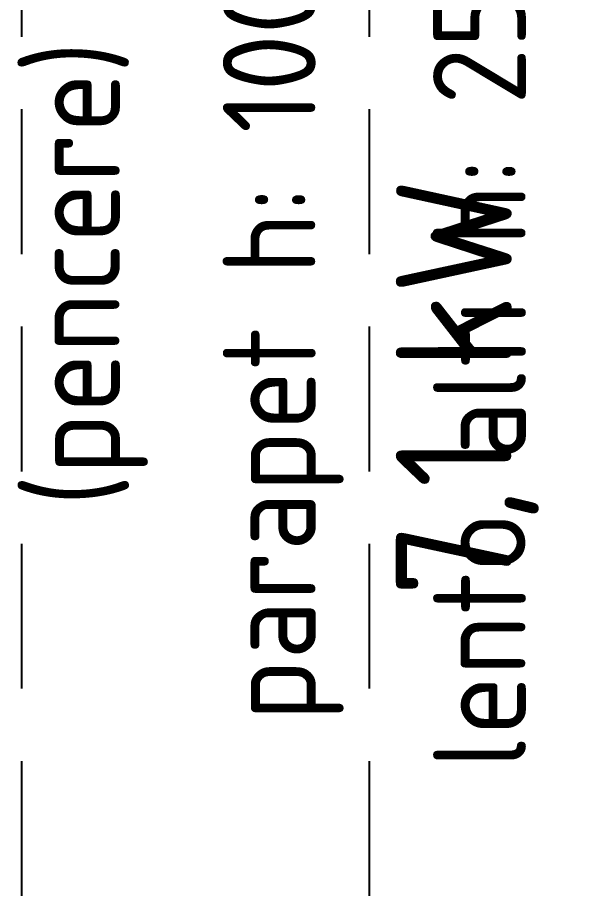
# Model space of a CAD drawing. Header units: centimetres. Extents: x 31 to 22766, y 238 to 3306.
# Drawn here: x 556.7 to 605.4, y 1972.3 to 2047.4 of the extents above; entities that cross this region are included whole.
import ezdxf
from ezdxf.xclip import XClip

# ---------------------------------------------------------------- set-up
doc = ezdxf.new("R2010")
doc.units = ezdxf.units.CM
doc.header["$XCLIPFRAME"] = 0
doc.linetypes.add('ACAD_ISO07W100', pattern=[3, 0, -3])
doc.linetypes.add('HIDDEN', pattern=[0.375, 0.25, -0.125])
doc.layers.add('00_BORDA_SIVA', color=5, linetype='Continuous', lineweight=25)
doc.layers.add('YAZI1', color=8, linetype='Continuous', lineweight=5)
doc.layers.add('Daikin VRV', color=1, linetype='Continuous')
doc.layers.add('izdüşüm', color=8, linetype='ACAD_ISO07W100')
doc.styles.add('MtXpl_Tahoma', font='geniso.shx')
doc.styles.add('style1', font='GENISO.shx', dxfattribs={"height": 80})

# ---------------------------------------------------------------- blocks, each defined once
blk = doc.blocks.new('DUVAR PLANI')
at = {"layer": '00_BORDA_SIVA', "color": 251, "linetype": 'HIDDEN', "ltscale": 50}
blk.add_line((34865.638, 6472.619), (34865.638, 6622.619), dxfattribs=at)
blk = doc.blocks.new('fxaq 7.1 kw iç ünite')
at = {"layer": 'Daikin VRV', "color": 150, "style": 'MtXpl_Tahoma'}
blk.add_text('7,1 kW', height=10, dxfattribs=at).set_placement((12619.898, 4118.813))
blk = doc.blocks.new('G$CCD2FF134')
at = {"rotation": 90}
blk.add_blockref('fxaq 7.1 kw iç ünite', (1011.093, -12894.404), dxfattribs=at)

msp = doc.modelspace()

# ---------------------------------------------------------------- linework, layer by layer
at = {"layer": 'izdüşüm', "color": 251, "linetype": 'HIDDEN', "ltscale": 50}
msp.add_lwpolyline([(557.025, 772.025), (3737.025, 772.025), (3737.025, 2302.025), (557.025, 2302.025)], close=True, dxfattribs=at)

# ---------------------------------------------------------------- block references
ref = msp.add_blockref('G$CCD2FF134', (3707.025, 2272.025))
XClip(ref).set_block_clipping_path([(-3470.0000000001, -1889.9999999982), (349.9999999999, 300.0000000019)])
msp.add_blockref('DUVAR PLANI', (-34278.613, -4520.594))

# ---------------------------------------------------------------- texts
at = {"layer": 'YAZI1', "char_height": 8, "attachment_point": 1, "rotation": 90, "style": 'style1'}
for s, insert, width in [('\\pxsm1,qc;lento altı h: 250 cm', (592.523, 1460.818), 1131.57266), ('\\pxsm1,qc;parapet h: 100 cm', (574.388, 1460.818), 1131.57266), ('\\pxsm1,qc;(pencere)', (557.504, 1970.684), 109.27932)]:
    msp.add_mtext(s, dxfattribs=dict(at, insert=insert, width=width))

doc.saveas('drawing.dxf')
